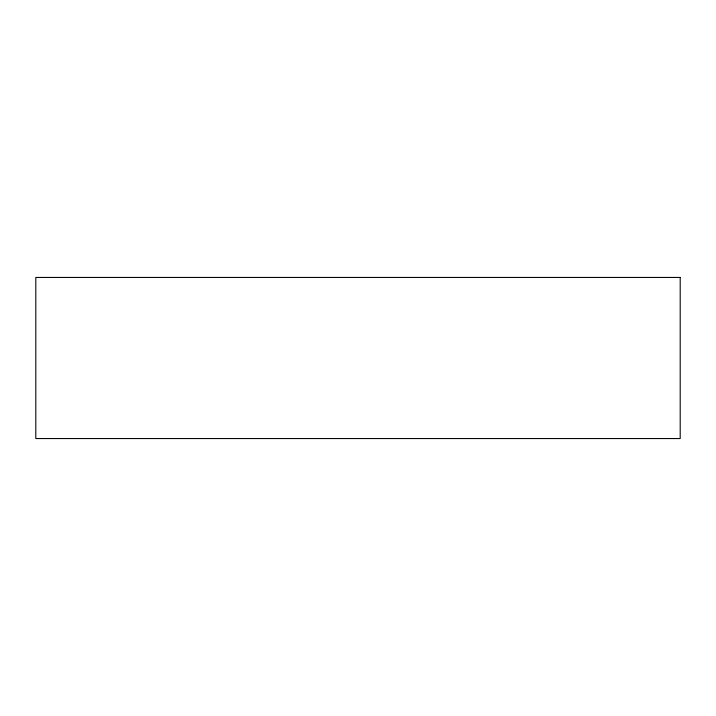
<?xml version="1.0" encoding="UTF-8"?>
<svg xmlns="http://www.w3.org/2000/svg" width="716" height="716" viewBox="0 0 716 716"><rect width="100%" height="100%" fill="white"/><g stroke="black" fill="none" stroke-linecap="round" stroke-linejoin="round"><path stroke-width="1.07" d="M680.2 277.45L35.8 277.45L35.8 438.55L680.2 438.55L680.2 277.45"/></g></svg>
